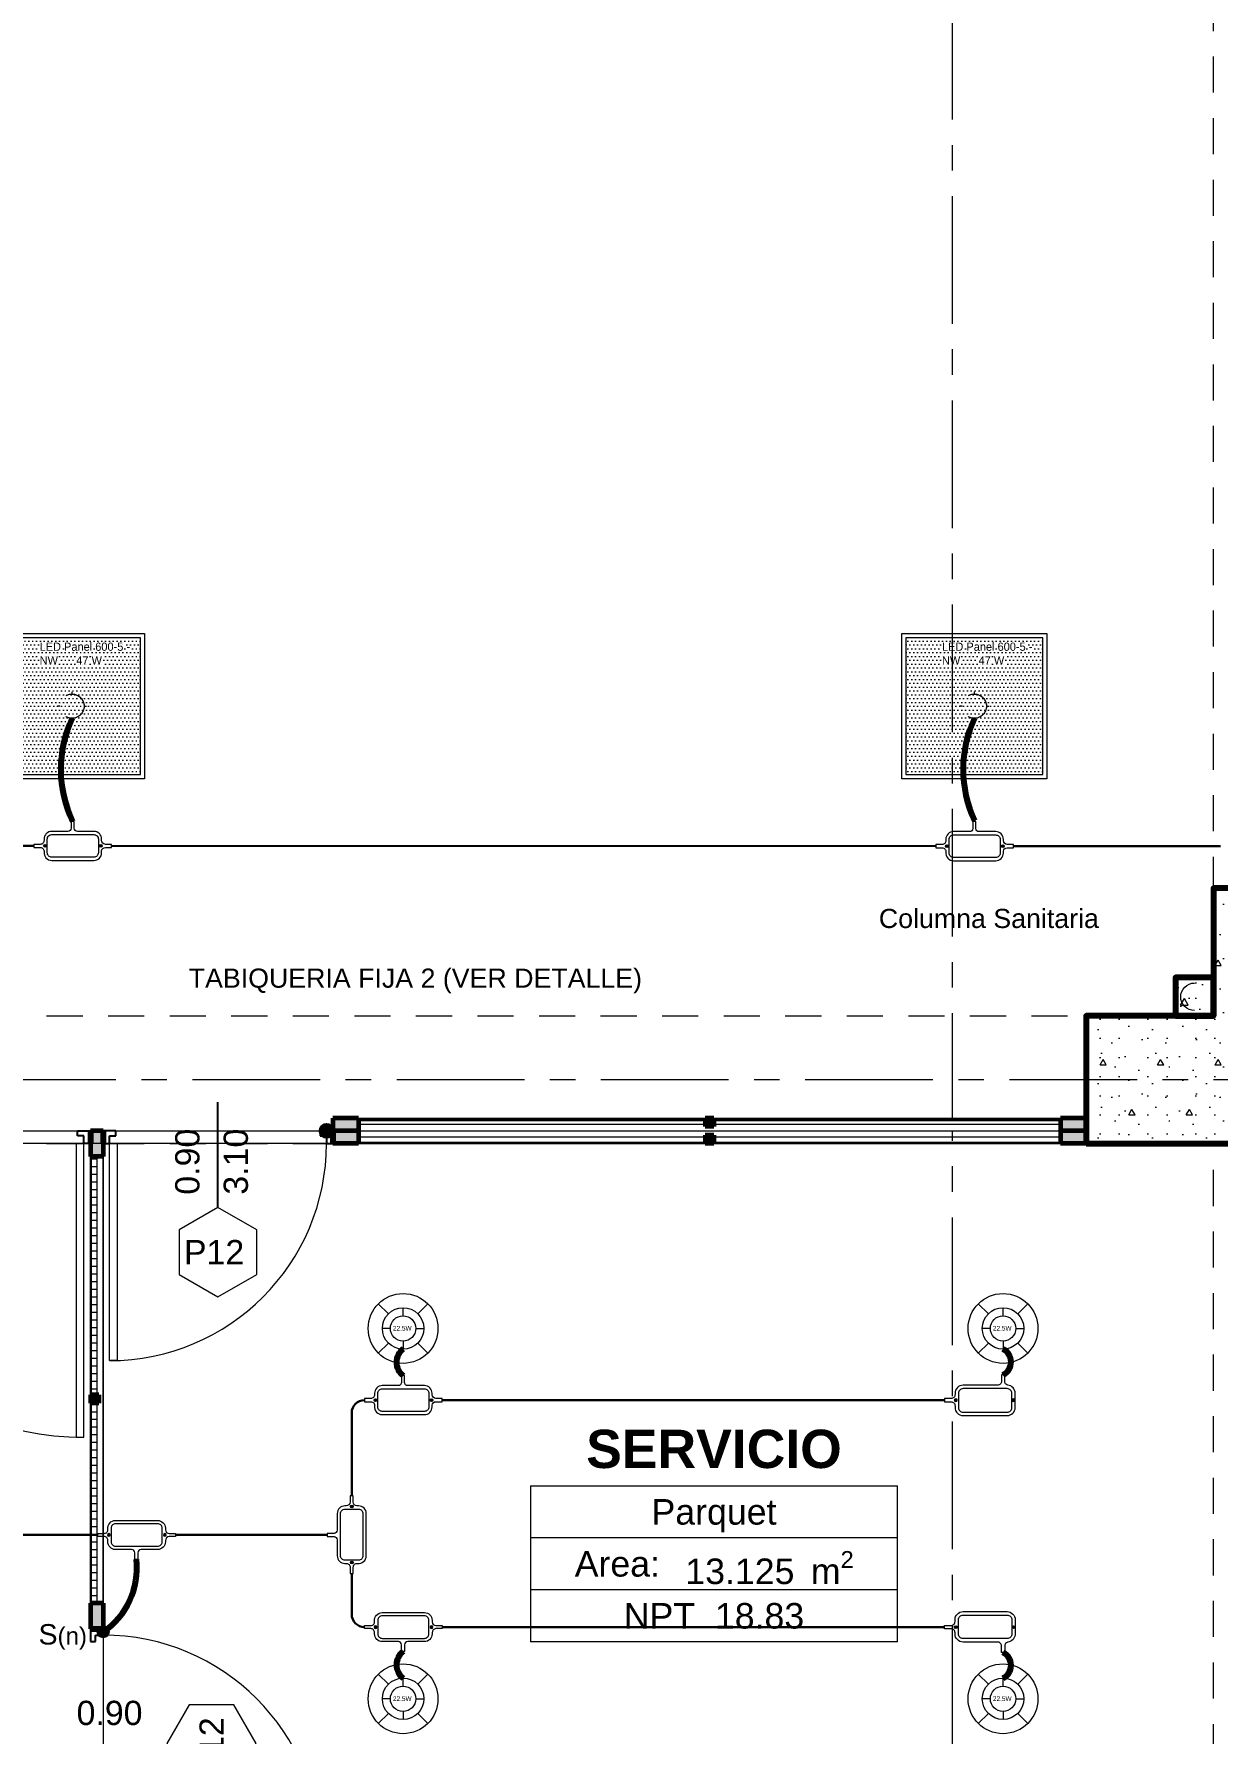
# Model space of a CAD drawing. Header units: inches. Extents: x -38 to 5698, y -33 to 92.
# Drawn here: x 416.45 to 421.08, y 27.39 to 34.05 of the extents above; entities that cross this region are included whole.
import ezdxf
from ezdxf.lldxf.tags import DXFTag

# ---------------------------------------------------------------- set-up
doc = ezdxf.new("R2010")
doc.units = ezdxf.units.IN
doc.header["$MEASUREMENT"] = 0
doc.set_wipeout_variables(frame=1)
for name, pattern in [('CONTINUA', [0]), ('DASHED', [0.75, 0.5, -0.25]), ('Hidden Line', [0.195611, 0.141111, -0.0545]), ('Punto & Raya', [0.65, 0.5, -0.075, 0, -0.075]), ('Rayas', [0.282222, 0.141111, -0.141111]), ('Wipeout_Contour', [1, 0, -1])]:
    doc.linetypes.add(name, pattern=pattern)
for name, color, linetype, lineweight in [('00 IE CKTO TOMAS', 111, 'Rayas', 18), ('01 IE LUM LED EMP DN570B', 3, 'Continuous', 13), ('ALUMBRADO_CONDUIT', 30, 'CONDUIT1', 30), ('Bancas', 1, 'Continuous', 13), ('Cable Alumbrado', 150, 'Continuous', 30), ('CABLEADO EXT.', 3, 'PVCSUBT', 30), ('Luminarias', 5, 'Continuous', 20), ('pulsador', 4, 'Continuous', 40), ('Simb_Alumbrado', 140, 'CONTINUA', 30)]:
    doc.layers.add(name, color=color, linetype=linetype, lineweight=lineweight)
for name, color, linetype in [('02 _ ARQ _ ALB _ Ejes Generales', 7, 'Continuous'), ('02 _ ARQ _ ALB _ Muros Interiores', 7, 'Continuous'), ('02 _ ARQ _ ZON _ Espacio.3D', 7, 'Continuous'), ('08 _ STR _ EXT _ 06 Columnas', 7, 'Continuous'), ('08 _ STR _ EXT _ 09 Vigas', 7, 'Continuous'), ('Acabado - Muros', 7, 'Continuous'), ('Estructura - Carga', 7, 'Continuous'), ('Marcador - Secciones', 251, 'Continuous'), ('MEP - HVAC', 7, 'Continuous'), ('Notas - Etiquetas', 251, 'Continuous')]:
    doc.layers.add(name, color=color, linetype=linetype)
doc.styles.add('Annotative', font='arial.ttf')
doc.styles.add('Estilo_Generado_1', font='swisseb.ttf')
doc.styles.add('Estilo_Generado_4', font='swisse.ttf')
doc.styles.add('Estilo_Generado_7', font='swisse.ttf')
doc.styles.add('{18b73a54-fa43-428c-adcb-c1c7bbdf2c84}', font='Simplex.shx')
tags = doc.linetypes.add('CONDUIT', pattern='A,1.5,-0.210535,["con",{18b73a54-fa43-428c-adcb-c1c7bbdf2c84},S=0.2,R=0,X=0,Y=-0.065594],-0.702384', length=2.412919).pattern_tags.tags
tags[6] = DXFTag(74, 10)
tags = doc.linetypes.add('CONDUIT1', pattern='A,1,-0.19772,["con",{18b73a54-fa43-428c-adcb-c1c7bbdf2c84},S=0.2,R=0,X=0,Y=-0.065594],-0.593642', length=1.791362).pattern_tags.tags
tags[6] = DXFTag(74, 10)
tags = doc.linetypes.add('PVCSUBT', pattern='A,0.6,-0.3,0.6,-0.075691,["PVC",Standard,S=0.2,R=0,X=0,Y=-0.093724],-0.621005', length=2.196696).pattern_tags.tags
tags[10] = DXFTag(74, 10)
pattern_1 = [(0, (370.000046, 6e-09), (0, 0.030000001), [])]

# ---------------------------------------------------------------- blocks, each defined once
blk = doc.blocks.new('LUMINARIA 2')
at = {"layer": '01 IE LUM LED EMP DN570B'}
for p, q in [((-0.094, 0.094), (-0.159, 0.158)), ((0.094, 0.094), (0.159, 0.158)), ((-0.094, -0.094), (-0.159, -0.158)), ((0.094, -0.094), (0.159, -0.158))]:
    blk.add_line(p, q, dxfattribs=at)
at = {"layer": '01 IE LUM LED EMP DN570B', "ltscale": 0.4}
for p, q in [((0, 0.081), (0, 0.133)), ((-0.081, 0), (-0.133, 0)), ((0.081, 0), (0.133, 0)), ((0, -0.081), (0, -0.133))]:
    blk.add_line(p, q, dxfattribs=at)
at = {"layer": '01 IE LUM LED EMP DN570B'}
for radius in [0.224, 0.133]:
    blk.add_circle((0, 0), radius, dxfattribs=at)
at = {"layer": '01 IE LUM LED EMP DN570B', "ltscale": 0.4}
blk.add_circle((0, 0), 0.0813, dxfattribs=at)
at = {"layer": '01 IE LUM LED EMP DN570B', "color": 8, "linetype": 'ByBlock', "lineweight": 80, "insert": (-0.065, 0.016), "char_height": 0.03, "width": 0.17858, "attachment_point": 1}
blk.add_mtext('{\\C3;22.5W}', dxfattribs=at)
blk = doc.blocks.new('*U270')
at = {"layer": 'Luminarias', "linetype": 'DASHED', "lineweight": 0, "ltscale": 0.05}
blk.add_lwpolyline([(0, -0.0045), (0, 0.0045)], dxfattribs=at)
blk = doc.blocks.new('*U271')
at = {"color": 0, "linetype": 'ByBlock', "lineweight": -2, "transparency": 16777216}
for p, rotation in [((-0.05, 0), 90), ((0, -0.05), 180), ((0.05, 0), 269.9999999999999)]:
    blk.add_blockref('*U270', p, dxfattribs=dict(at, rotation=rotation))
blk.add_blockref('*U270', (0, 0.05), dxfattribs=at)
blk = doc.blocks.new('PANEL LED 50W')
at = {"layer": 'Luminarias'}
h = blk.add_hatch(dxfattribs=at)
h.set_pattern_fill('DOTS', color=4, scale=0.009097)
h.set_pattern_definition([(0, (0, -2e-14), (0.0072206, 0.01444116), [0, -0.01444116])])
h.paths.add_polyline_path([(-0.2574, -0.2574), (0.2574, -0.2574), (0.2574, 0.2574), (-0.2574, 0.2574)])
h.paths.add_polyline_path([(-0.1296, 0.0974), (0.1849, 0.0974), (0.1849, 0.2469), (-0.1296, 0.2469)], flags=24)
at = {"layer": 'Luminarias', "color": 4, "lineweight": 0}
for points in [[(-0.2729, 0.2729), (0.2729, 0.2729), (0.2729, -0.2729), (-0.2729, -0.2729)], [(-0.2574, -0.2574), (0.2574, -0.2574), (0.2574, 0.2574), (-0.2574, 0.2574)]]:
    blk.add_lwpolyline(points, close=True, dxfattribs=at)
at = {"layer": 'Luminarias', "color": 4, "linetype": 'DASHED', "lineweight": 0, "ltscale": 0.01}
blk.add_circle((0, 0), 0.0455, dxfattribs=at)
at = {"color": 4}
blk.add_blockref('*U271', (0, 0), dxfattribs=at)
at = {"layer": 'Luminarias', "color": 4, "insert": (-0.1218, 0.2392), "char_height": 0.030929, "width": 0.382855, "attachment_point": 1}
blk.add_mtext('{\\Ftxt|c0;LED Panel 600-5 - NW      47 W}', dxfattribs=at)
blk = doc.blocks.new('lumin 47')
at = {"layer": 'ALUMBRADO_CONDUIT', "xscale": 1.041283452965173, "yscale": 1.041283452965173, "zscale": 1.041283452965173}
blk.add_blockref('PANEL LED 50W', (-76.251, 24.2433), dxfattribs=at)
blk = doc.blocks.new('oval t')
at = {"layer": 'Simb_Alumbrado', "lineweight": 13}
blk.add_lwpolyline([(0.0141, 0.0102, -0.414214), (0.0041, 0.0202), (0.0041, 0.0416), (-0.0056, 0.0416), (-0.0056, 0.0202, -0.414214), (-0.0156, 0.0102), (-0.0659, 0.0102, 0.414214), (-0.0899, -0.0138), (-0.0899, -0.0183, -0.414214), (-0.1019, -0.0303), (-0.1213, -0.0303), (-0.1213, -0.04), (-0.1016, -0.04, -0.451917), (-0.0897, -0.0535, 0.451917), (-0.0659, -0.0805), (0.0659, -0.0805, 0.414214), (0.0899, -0.0566), (0.0899, -0.0512, -0.398753), (0.1019, -0.0401), (0.1213, -0.0401), (0.1213, -0.0304), (0.1019, -0.0304, -0.368669), (0.0899, -0.0176), (0.0899, -0.0138, 0.414214), (0.0659, 0.0102), (0.0141, 0.0102)], format="xyb", dxfattribs=at)
blk.add_lwpolyline([(-0.0659, 0), (0.0659, 0, -0.414214), (0.0797, -0.0138), (0.0797, -0.0566, -0.414214), (0.0659, -0.0703), (-0.0659, -0.0703, -0.414214), (-0.0797, -0.0566), (-0.0797, -0.0138, -0.414214)], format="xyb", close=True, dxfattribs=at)
for points in [[(-0.0911, -0.0352), (-0.0828, -0.0352)], [(-0.0869, -0.031), (-0.0869, -0.0394)], [(0.0837, -0.0352), (0.0921, -0.0352)], [(0.0879, -0.031), (0.0879, -0.0394)]]:
    blk.add_lwpolyline(points, dxfattribs=at)
for centre in [(-0.0869, -0.0352), (0.0879, -0.0352)]:
    blk.add_circle(centre, 0.00419, dxfattribs=at)
blk = doc.blocks.new('CAJA OVAL TIPO L')
at = {"layer": 'Simb_Alumbrado', "lineweight": 13}
blk.add_lwpolyline([(-0.0491, -0.079), (-0.0491, -0.0343, -0.380413), (-0.0258, -0.0088), (-0.0258, -0.0088, 0.341426), (-0.0164, 0.0033), (-0.0164, 0.0236), (-0.0063, 0.0236), (-0.0063, 0.0033, 0.414214), (0.0063, -0.0092), (0.1138, -0.0092, -0.414214), (0.1388, -0.0343), (0.1388, -0.0382, 0.414214), (0.1513, -0.0508), (0.1716, -0.0508), (0.1716, -0.0609), (0.1513, -0.0609, 0.414214), (0.1388, -0.0734), (0.1388, -0.079, -0.414214), (0.1138, -0.104), (-0.0241, -0.104, -0.414214), (-0.0491, -0.079, 0.414214)], format="xyb", dxfattribs=at)
for points in [[(-0.0439, -0.0514), (-0.0439, -0.0602)], [(0.1367, -0.0514), (0.1367, -0.0602)], [(-0.0483, -0.0558), (-0.0395, -0.0558)], [(0.1323, -0.0558), (0.1411, -0.0558)]]:
    blk.add_lwpolyline(points, dxfattribs=at)
blk.add_lwpolyline([(-0.0241, -0.0199), (0.1138, -0.0199, -0.414214), (0.1282, -0.0343), (0.1282, -0.079, -0.414214), (0.1138, -0.0934), (-0.0241, -0.0934, -0.414214), (-0.0384, -0.079), (-0.0384, -0.0343, -0.414214)], format="xyb", close=True, dxfattribs=at)
for centre in [(-0.0439, -0.0558), (0.1367, -0.0558)]:
    blk.add_circle(centre, 0.00438, dxfattribs=at)
blk = doc.blocks.new('ii3t')
at = {"layer": 'Simb_Alumbrado', "lineweight": 5}
h = blk.add_hatch(color=3, dxfattribs=at)
edge = h.paths.add_edge_path()
edge.add_arc((0, 0), 0.0164, 0, 360)
blk.add_circle((0, 0), 0.0164, dxfattribs=at)
blk = doc.blocks.new('pulsador')
at = {"layer": 'pulsador', "lineweight": 40}
h = blk.add_hatch(color=4, dxfattribs=at)
h.dxf.hatch_style = 1
h.paths.add_polyline_path([(246.2314, 46.0882, 1), (246.279, 46.0882, 1)])
h.paths.add_polyline_path([(246.2786, 46.0882, -1), (246.2317, 46.0882, -1)], flags=16)
h.paths.add_polyline_path([(246.271, 46.0882, -1), (246.2393, 46.0882, -1)], flags=0)
at = {"layer": 'pulsador'}
h = blk.add_hatch(color=4, dxfattribs=at)
h.dxf.hatch_style = 1
h.paths.add_polyline_path([(246.2393, 46.0882, 1), (246.271, 46.0882, 1)])
at = {"layer": 'pulsador', "color": 4, "lineweight": 50}
blk.add_circle((246.2552, 46.0882), 0.0238, dxfattribs=at)
at = {"layer": 'pulsador', "color": 4, "lineweight": 40}
blk.add_circle((246.2552, 46.0882), 0.0235, dxfattribs=at)
at = {"layer": 'pulsador', "color": 4}
blk.add_circle((246.2552, 46.0882), 0.0159, dxfattribs=at)

msp = doc.modelspace()

# ---------------------------------------------------------------- hatches: boundary and pattern name
at = {"layer": '08 _ STR _ EXT _ 06 Columnas', "linetype": 'Continuous', "lineweight": 9}
h = msp.add_hatch(dxfattribs=at)
h.set_pattern_fill('HORMIGÓN_EN_MASA_0002', style=0, pattern_type=2)
h.set_pattern_definition([(0, (370.00005, 6e-09), (0, 0.3897114), [0.024375, -0.200625]), (0, (370.11255, 0.19486), (0, 0.3897114), [0.024375, -0.200625]), (60, (370.00005, 6e-09), (-0.3375, 0.1948557), [0.024375, -0.200625]), (60, (370.22505, 6e-09), (-0.3375, 0.1948557), [0.024375, -0.200625]), (120, (370.02442, 6e-09), (0.3375, 0.1948557), [0.024375, -0.200625]), (120, (370.24942, 6e-09), (0.3375, 0.1948557), [0.024375, -0.200625]), (0, (370.00005, 0.0375), (0, 0.075), [0, -0.075, 0, -0.1125]), (45, (370.03755, 0.0375), (-0.05303301, 0.05303301), [0, -0.05625, 0, -0.09375])])
h.paths.add_polyline_path([(420.57, 29.7), (421.57, 29.7), (421.57, 30.7), (421.07, 30.7), (421.07, 30.2), (420.57, 30.2)])
at = {"layer": 'Estructura - Carga', "linetype": 'Continuous', "lineweight": 13}
h = msp.add_hatch(dxfattribs=at)
h.set_pattern_fill('HORMIGÓN_ARMADO_0002', color=251, style=0, pattern_type=2)
h.set_pattern_definition([(0, (370.00005, 6e-09), (0, 0.3117692), [0.03, -0.15]), (0, (370.09005, 0.1559), (0, 0.3117692), [0.03, -0.15]), (60, (370.00005, 6e-09), (-0.27, 0.1558846), [0.03, -0.15]), (60, (370.18005, 6e-09), (-0.27, 0.1558846), [0.03, -0.15]), (120, (370.03005, 6e-09), (0.27, 0.1558846), [0.03, -0.15]), (120, (370.21005, 6e-09), (0.27, 0.1558846), [0.03, -0.15]), (0, (370.000046, 0.03), (0, 0.06), [0, -0.06, 0, -0.09]), (45, (370.030046, 0.03), (-0.04242641, 0.04242641), [0, -0.045, 0, -0.075])])
h.paths.add_polyline_path([(420.92, 30.2), (421.07, 30.2), (421.07, 30.35), (420.92, 30.35)])

# ---------------------------------------------------------------- linework, layer by layer
at = {"layer": '02 _ ARQ _ ALB _ Ejes Generales', "color": 251, "linetype": 'Punto & Raya', "lineweight": 13}
msp.add_line((425.57, 29.95), (374.8454, 29.95), dxfattribs=at)
at = {"layer": '02 _ ARQ _ ALB _ Muros Interiores', "color": 152, "linetype": 'Continuous', "lineweight": 25}
msp.add_line((417.17, 29.45), (417.17, 29.8625), dxfattribs=at)
at = {"layer": '02 _ ARQ _ ALB _ Muros Interiores', "color": 165, "linetype": 'Continuous', "lineweight": 15}
for p, q in [((416.645, 29.7), (416.615, 29.7)), ((416.615, 29.7), (416.615, 28.55)), ((416.645, 28.55), (416.645, 29.7)), ((416.745, 28.85), (416.745, 29.7)), ((416.745, 29.7), (416.775, 29.7)), ((416.775, 29.7), (416.775, 28.85)), ((416.775, 28.85), (416.745, 28.85)), ((416.615, 28.55), (416.645, 28.55))]:
    msp.add_line(p, q, dxfattribs=at)
at = {"layer": '02 _ ARQ _ ALB _ Muros Interiores', "color": 165, "linetype": 'Continuous', "lineweight": 25}
for p, q in [((416.62, 29.73), (416.62, 29.75)), ((416.62, 29.75), (416.67, 29.75)), ((416.645, 29.73), (416.62, 29.73)), ((416.645, 29.7), (416.645, 29.73)), ((416.67, 29.7), (416.645, 29.7)), ((416.67, 29.75), (416.67, 29.7)), ((416.72, 29.75), (416.72, 29.7)), ((416.77, 29.75), (416.72, 29.75)), ((416.72, 29.7), (416.745, 29.7)), ((416.745, 29.7), (416.745, 29.73)), ((416.745, 29.73), (416.77, 29.73)), ((416.77, 29.73), (416.77, 29.75)), ((417.57, 29.75), (417.57, 29.73)), ((417.62, 29.75), (417.57, 29.75)), ((417.57, 29.73), (417.595, 29.73)), ((417.595, 29.73), (417.595, 29.7)), ((417.595, 29.7), (417.62, 29.7)), ((417.62, 29.7), (417.62, 29.75)), ((416.7201, 27.8), (416.6701, 27.8)), ((416.6701, 27.8), (416.6701, 27.75)), ((416.6901, 27.75), (416.6901, 27.775)), ((416.6901, 27.775), (416.7201, 27.775)), ((416.7201, 27.775), (416.7201, 27.8)), ((416.6701, 27.75), (416.6901, 27.75))]:
    msp.add_line(p, q, dxfattribs=at)
at = {"layer": '02 _ ARQ _ ALB _ Muros Interiores', "color": 7, "linetype": 'Continuous', "lineweight": 80}
for p, q in [((416.67, 29.75), (416.67, 29.7)), ((416.72, 29.75), (416.72, 29.7)), ((417.62, 29.75), (417.62, 29.7)), ((416.6701, 27.8), (416.7201, 27.8))]:
    msp.add_line(p, q, dxfattribs=at)
at = {"layer": '02 _ ARQ _ ALB _ Muros Interiores', "color": 251, "linetype": 'Continuous', "lineweight": 13, "flags": 128}
for points in [[(417.17, 29.1), (417.3216, 29.1875), (417.3216, 29.3625), (417.17, 29.45), (417.0185, 29.3625), (417.0185, 29.1875)], [(417.3201, 27.35), (417.2326, 27.5016), (417.0576, 27.5016), (416.9701, 27.35), (417.0576, 27.1984), (417.2326, 27.1984)]]:
    msp.add_lwpolyline(points, close=True, dxfattribs=at)
at = {"layer": '02 _ ARQ _ ALB _ Muros Interiores', "color": 175, "linetype": 'Continuous', "lineweight": 15}
for centre, radius, start, end in [((416.645, 29.7), 1.15, 180, 270), ((416.745, 29.7), 0.85, 270, 0), ((416.7201, 26.925), 0.85, 0, 90)]:
    msp.add_arc(centre, radius, start, end, dxfattribs=at)
at = {"layer": '02 _ ARQ _ ZON _ Espacio.3D', "color": 252, "linetype": 'Continuous', "lineweight": 13}
for p, q in [((418.3945, 28.3594), (418.3945, 27.7487)), ((418.3945, 28.3594), (419.831, 28.3594)), ((419.831, 27.7487), (419.831, 28.3594)), ((419.831, 28.1558), (418.3945, 28.1558)), ((419.831, 27.9522), (418.3945, 27.9522)), ((419.831, 27.7487), (418.3945, 27.7487))]:
    msp.add_line(p, q, dxfattribs=at)
at = {"layer": '02 _ ARQ _ ZON _ Espacio.3D', "color": 254, "linetype": 'Continuous', "lineweight": 0, "flags": 128}
for points in [[(413.47, 30.2), (414.07, 30.2), (414.07, 31), (414.57, 31), (414.57, 29.75), (420.57, 29.75), (420.57, 30.2), (421.07, 30.2), (421.07, 30.7), (421.42, 30.7)], [(421.42, 27), (421.42, 29.7), (393.07, 29.7)]]:
    msp.add_lwpolyline(points, dxfattribs=at)
msp.add_lwpolyline([(421.42, 29.7), (416.72, 29.7), (416.72, 26.9), (421.07, 26.9), (421.07, 27), (421.42, 27)], close=True, dxfattribs=at)
at = {"layer": '08 _ STR _ EXT _ 06 Columnas', "color": 7, "linetype": 'Continuous', "lineweight": 80, "flags": 128}
msp.add_lwpolyline([(420.57, 29.7), (421.57, 29.7), (421.57, 30.7), (421.07, 30.7), (421.07, 30.2), (420.57, 30.2)], close=True, dxfattribs=at)
at = {"layer": '08 _ STR _ EXT _ 09 Vigas', "color": 251, "linetype": 'Hidden Line', "lineweight": 13}
for p, q in [((421.07, 30.2), (421.07, 39.4)), ((414.57, 30.2), (421.07, 30.2)), ((421.07, 17.4), (421.07, 29.7))]:
    msp.add_line(p, q, dxfattribs=at)
at = {"layer": 'Acabado - Muros', "color": 7, "linetype": 'Continuous', "lineweight": 60}
for p, q in [((417.62, 29.8), (417.62, 29.75)), ((420.57, 29.8), (420.57, 29.75)), ((416.72, 29.75), (416.67, 29.75)), ((417.62, 29.75), (417.62, 29.7)), ((420.57, 29.75), (420.57, 29.7)), ((416.7201, 27.8), (416.6701, 27.8))]:
    msp.add_line(p, q, dxfattribs=at)
at = {"layer": 'ALUMBRADO_CONDUIT', "color": 30, "lineweight": 30, "ltscale": 0.4, "true_color": 0xf26722}
for p, q in [((416.2405, 30.866, -0.0001), (416.4493, 30.866)), ((416.7535, 30.866), (419.9816, 30.865)), ((420.2858, 30.865), (421.0968, 30.865)), ((417.6939, 28.6452), (417.6939, 28.3203)), ((417.6939, 28.016), (417.6939, 27.8562))]:
    msp.add_line(p, q, dxfattribs=at)
for points in [[(418.0481, 28.6951), (420.0159, 28.6951)], [(417.0033, 28.1672), (417.5976, 28.1672)], [(418.0481, 27.8063), (420.0159, 27.8063)]]:
    msp.add_lwpolyline(points, dxfattribs=at)
for centre, start, end in [((417.7439, 28.6452), 90, 180), ((417.7439, 27.8562), 180, 270)]:
    msp.add_arc(centre, 0.05, start, end, dxfattribs=at)
at = {"layer": 'CABLEADO EXT.', "color": 3, "lineweight": 80}
for centre, radius, start, end in [((417.0276, 31.1664), 0.4735, 155.07329, 205.54456), ((420.565, 31.1658), 0.4764, 155.15063, 204.84937), ((417.9327, 28.8433), 0.0641, 126.0183, 233.9817), ((420.2211, 28.8449), 0.0556, 295.45713, 64.54287), ((417.9327, 27.6582), 0.0641, 126.0183, 233.9817), ((420.2211, 27.6565), 0.0556, 295.45713, 64.54287)]:
    msp.add_arc(centre, radius, start, end, dxfattribs=at)
at = {"layer": 'Estructura - Carga', "color": 7, "linetype": 'Continuous', "lineweight": 80, "flags": 128}
msp.add_lwpolyline([(420.92, 30.2), (421.07, 30.2), (421.07, 30.35), (420.92, 30.35)], close=True, dxfattribs=at)
at = {"layer": 'MEP - HVAC', "color": 7, "linetype": 'Continuous', "lineweight": 13, "flags": 128}
msp.add_lwpolyline([(420.995, 30.221, -1), (420.995, 30.329, -1)], format="xyb", dxfattribs=at)

# ---------------------------------------------------------------- block references
for p in [(492.8492, 7.1701), (496.3836, 7.1701)]:
    msp.add_blockref('lumin 47', p)
at = {"color": 4, "lineweight": 40}
msp.add_blockref('pulsador', (171.3399, -16.3382), dxfattribs=at)
at = {"layer": '01 IE LUM LED EMP DN570B', "xscale": 0.6105334384153049, "yscale": 0.6105334384153049, "zscale": 0.6105334384153049}
for p in [(417.895, 28.9761), (420.245, 28.9761), (417.895, 27.5254), (420.245, 27.5254)]:
    msp.add_blockref('LUMINARIA 2', p, dxfattribs=at)
at = {"layer": 'ALUMBRADO_CONDUIT', "linetype": 'CONDUIT', "lineweight": 30, "xscale": -1.253906979044094, "yscale": 1.253906979044094, "zscale": 1.253906979044094}
msp.add_blockref('CAJA OVAL TIPO L', (420.2311, 28.7651), dxfattribs=at)
at = {"layer": 'ALUMBRADO_CONDUIT', "linetype": 'CONDUIT', "lineweight": 30, "xscale": 1.253906979044094, "yscale": 1.253906979044094, "zscale": 1.253906979044094, "rotation": 180}
msp.add_blockref('CAJA OVAL TIPO L', (420.2311, 27.7363), dxfattribs=at)
at = {"layer": 'Bancas', "color": 252, "true_color": 0x939598, "xscale": 1.253906979044094, "yscale": 1.253906979044094, "zscale": 1.253906979044094}
for p in [(416.6014, 30.9101), (420.1337, 30.9091), (417.896, 28.7393)]:
    msp.add_blockref('oval t', p, dxfattribs=at)
at = {"layer": 'Bancas', "color": 252, "true_color": 0x939598, "yscale": 1.253906979044094, "zscale": 1.253906979044094}
for p, xscale, rotation in [((417.6498, 28.1682), 1.253906979044094, 90), ((417.896, 27.7622), -1.253906979044094, 180)]:
    msp.add_blockref('oval t', p, dxfattribs=dict(at, xscale=xscale, rotation=rotation))
at = {"layer": 'Cable Alumbrado', "lineweight": 0, "xscale": 1.404578189384958, "yscale": 1.404578189384958, "zscale": 1.404578189384958}
msp.add_blockref('ii3t', (416.7201, 27.7875), dxfattribs=at)

# ---------------------------------------------------------------- texts
at = {"layer": '00 IE CKTO TOMAS', "insert": (416.467, 27.7176), "char_height": 0.08, "width": 0.768045, "attachment_point": 7, "style": 'Annotative'}
msp.add_mtext('S{\\H0.84375x;(n)}', dxfattribs=at)
at = {"layer": '02 _ ARQ _ ALB _ Muros Interiores', "color": 251, "lineweight": 25, "char_height": 0.095, "attachment_point": 7, "rotation": 90, "style": 'Estilo_Generado_4'}
for s, insert in [('\\A1;{\\pql;\\pt0;\\fSwis721 Ex BT|b0|i0|c0|p34;0.90\\fSwis721 Ex BT|b0|i0|c0|p34;\\A1{\\H.66x;\\S^  ;}\\fSwis721 Ex BT|b0|i0|c0|p34;\\fSwis721 Ex BT|b0|i0|c0|p34;}', (417.1251, 29.5)), ('\\A1;{\\pql;\\pt0;\\fSwis721 Ex BT|b0|i0|c0|p34;3.10\\fSwis721 Ex BT|b0|i0|c0|p34;\\A1{\\H.66x;\\S^  ;}\\fSwis721 Ex BT|b0|i0|c0|p34;\\fSwis721 Ex BT|b0|i0|c0|p34;}', (417.315, 29.5)), ('\\A1;{\\pql;\\pt0;\\fSwis721 Ex BT|b0|i0|c0|p34;P12\\fSwis721 Ex BT|b0|i0|c0|p34;\\fSwis721 Ex BT|b0|i0|c0|p34;\\fSwis721 Ex BT|b0|i0|c0|p34;}', (417.1926, 27.2167))]:
    msp.add_mtext(s, dxfattribs=dict(at, insert=insert))
at = {"layer": '02 _ ARQ _ ALB _ Muros Interiores', "color": 251, "lineweight": 25, "char_height": 0.095, "attachment_point": 7, "style": 'Estilo_Generado_4'}
for s, insert in [('\\A1;{\\pql;\\pt0;\\fSwis721 Ex BT|b0|i0|c0|p34;P12\\fSwis721 Ex BT|b0|i0|c0|p34;\\fSwis721 Ex BT|b0|i0|c0|p34;\\fSwis721 Ex BT|b0|i0|c0|p34;}', (417.0367, 29.2275)), ('\\A1;{\\pql;\\pt0;\\fSwis721 Ex BT|b0|i0|c0|p34;0.90\\fSwis721 Ex BT|b0|i0|c0|p34;\\A1{\\H.66x;\\S^  ;}\\fSwis721 Ex BT|b0|i0|c0|p34;\\fSwis721 Ex BT|b0|i0|c0|p34;}', (416.6161, 27.3949))]:
    msp.add_mtext(s, dxfattribs=dict(at, insert=insert))
at = {"layer": '02 _ ARQ _ ZON _ Espacio.3D', "color": 252, "lineweight": 25, "attachment_point": 2}
for s, insert, char_height, style in [('\\A1;{\\pqc;\\pt0;\\fSwis721 Ex BT|b1|i0|c0|p34;SERVICIO}', (419.1128, 28.5793), 0.15, 'Estilo_Generado_1'), ('\\A1;{\\pqc;\\pt0;\\fSwis721 Ex BT|b0|i0|c238|p34;Parquet}', (419.1128, 28.3076), 0.1, 'Estilo_Generado_7'), ('\\A1;{\\pqc;\\pt0;\\fSwis721 Ex BT|b0|i0|c238|p34;Area: }', (418.7343, 28.104), 0.1, 'Estilo_Generado_7'), ('\\A1;{\\pqc;\\pt0,0.3;\\fSwis721 Ex BT|b0|i0|c238|p34;13.125\\fSwis721 Ex BT|b0|i0|c238|p34;\\A1{\\H.66x;\\S^  ;}\\fSwis721 Ex BT|b0|i0|c238|p34; m\\fSwis721 Ex BT|b0|i0|c238|p34;\\A1{\\H.66x;\\S2^  ;}}', (419.3304, 28.104), 0.1, 'Estilo_Generado_7'), ('\\A1;{\\pqc;\\pt0;\\fSwis721 Ex BT|b0|i0|c238|p34;NPT  18.83}', (419.1128, 27.9005), 0.1, 'Estilo_Generado_7')]:
    msp.add_mtext(s, dxfattribs=dict(at, insert=insert, char_height=char_height, style=style))
at = {"layer": 'Notas - Etiquetas', "color": 8, "linetype": 'Continuous', "lineweight": 35, "insert": (419.7586, 30.5814), "char_height": 0.075, "attachment_point": 4, "style": 'Estilo_Generado_4'}
msp.add_mtext('\\A1;{\\pql;\\fSwis721 Ex BT|b0|i0|c0|p34;Columna Sanitaria}', dxfattribs=at)
at = {"layer": 'Notas - Etiquetas', "color": 8, "linetype": 'Continuous', "lineweight": 13, "insert": (417.0554, 30.3368), "char_height": 0.075, "attachment_point": 4, "rotation": 0.00002, "style": 'Estilo_Generado_4'}
msp.add_mtext('\\A1;{\\pql;\\fSwis721 Ex BT|b0|i0|c0|p34;TABIQUERIA FIJA 2 (VER DETALLE)\\fSwis721 Ex BT|b0|i0|c0|p34; }', dxfattribs=at)

# ---------------------------------------------------------------- next in the draw order: wipeouts: each hides what was drawn before it
at = {"color": 254, "linetype": 'Wipeout_Contour', "lineweight": 0, "ltscale": 19596.56107}
msp.add_wipeout([(419.0952, 29.733), (419.1117, 29.733), (419.1117, 29.7), (420.47, 29.7), (420.47, 29.75), (419.0952, 29.75)], dxfattribs=at).dxf.layer = 'Acabado - Muros'
at = {"color": 254, "linetype": 'Wipeout_Contour', "lineweight": 0, "ltscale": 19578.048702}
msp.add_wipeout([(416.72, 29.65), (416.67, 29.65), (416.67, 28.7165), (416.703, 28.7165), (416.703, 28.7), (416.72, 28.7)], dxfattribs=at).dxf.layer = 'Acabado - Muros'

# ---------------------------------------------------------------- next in the draw order: wipeouts: each hides what was drawn before it
at = {"color": 254, "linetype": 'Wipeout_Contour', "lineweight": 0, "ltscale": 19589.04336}
msp.add_wipeout([(417.72, 29.75), (417.72, 29.7), (419.0787, 29.7), (419.0787, 29.733), (419.0952, 29.733), (419.0952, 29.75)], dxfattribs=at).dxf.layer = 'Acabado - Muros'
at = {"color": 254, "linetype": 'Wipeout_Contour', "lineweight": 0, "ltscale": 19578.034653}
msp.add_wipeout([(416.67, 28.6835), (416.6701, 27.9), (416.7201, 27.9), (416.72, 28.7), (416.703, 28.7), (416.703, 28.6835)], dxfattribs=at).dxf.layer = 'Acabado - Muros'

# ---------------------------------------------------------------- next in the draw order: linework, layer by layer
at = {"layer": 'Acabado - Muros', "color": 251, "linetype": 'Continuous', "lineweight": 13, "flags": 128}
for points in [[(417.72, 29.75), (420.47, 29.75)], [(417.72, 29.7), (419.0787, 29.7)], [(419.1117, 29.7), (420.47, 29.7)], [(416.67, 28.7165), (416.67, 29.65)], [(416.7201, 27.9), (416.72, 29.65)], [(416.6701, 27.9), (416.67, 28.6835)]]:
    msp.add_lwpolyline(points, dxfattribs=at)

# ---------------------------------------------------------------- next in the draw order: wipeouts: each hides what was drawn before it
at = {"color": 254, "linetype": 'Wipeout_Contour', "lineweight": 0, "ltscale": 13064.648559}
msp.add_wipeout([(420.47, 29.705), (420.47, 29.725), (419.1117, 29.725), (419.1117, 29.705)], dxfattribs=at).dxf.layer = 'Acabado - Muros'
at = {"color": 254, "linetype": 'Wipeout_Contour', "lineweight": 0, "ltscale": 13052.206646}
msp.add_wipeout([(416.675, 29.65), (416.675, 28.7165), (416.695, 28.7165), (416.695, 29.65)], dxfattribs=at).dxf.layer = 'Acabado - Muros'

# ---------------------------------------------------------------- next in the draw order: hatches: boundary and pattern name
at = {"layer": 'Acabado - Muros', "linetype": 'Continuous', "lineweight": 0}
for points in [[(416.67, 29.65), (416.72, 29.65), (416.72, 29.75), (416.67, 29.75)], [(420.47, 29.7), (420.57, 29.7), (420.57, 29.75), (420.47, 29.75)]]:
    msp.add_hatch(color=254, dxfattribs=at).paths.add_polyline_path(points)
h = msp.add_hatch(dxfattribs=at)
h.set_pattern_fill('CONTRACHAPADO_0002', color=254, style=0, pattern_type=2)
h.set_pattern_definition(pattern_1)
h.paths.add_polyline_path([(416.675, 29.65), (416.675, 28.7165), (416.695, 28.7165), (416.695, 29.65)])

# ---------------------------------------------------------------- next in the draw order: linework, layer by layer
at = {"layer": 'Acabado - Muros', "color": 7, "linetype": 'Continuous', "lineweight": 60}
for p, q in [((416.67, 29.75), (416.67, 29.65)), ((416.72, 29.75), (416.72, 29.65)), ((420.47, 29.75), (420.47, 29.7)), ((420.57, 29.75), (420.47, 29.75)), ((420.57, 29.7), (420.47, 29.7)), ((416.72, 29.65), (416.67, 29.65))]:
    msp.add_line(p, q, dxfattribs=at)
at = {"layer": 'Acabado - Muros', "color": 7, "linetype": 'Continuous', "lineweight": 13, "flags": 128}
for points in [[(420.47, 29.705), (420.47, 29.725), (419.1117, 29.725), (419.1117, 29.705)], [(416.675, 29.65), (416.695, 29.65), (416.695, 28.7165), (416.675, 28.7165)]]:
    msp.add_lwpolyline(points, close=True, dxfattribs=at)
at = {"layer": 'Marcador - Secciones', "color": 251, "linetype": 'Punto & Raya', "lineweight": 13}
msp.add_line((420.0454, 46.2111), (420.0454, 0.9472), dxfattribs=at)

# ---------------------------------------------------------------- next in the draw order: wipeouts: each hides what was drawn before it
at = {"color": 254, "linetype": 'Wipeout_Contour', "lineweight": 0, "ltscale": 13059.082767}
msp.add_wipeout([(419.0787, 29.705), (419.0787, 29.725), (417.72, 29.725), (417.72, 29.705)], dxfattribs=at).dxf.layer = 'Acabado - Muros'
at = {"color": 254, "linetype": 'Wipeout_Contour', "lineweight": 0, "ltscale": 13052.175247}
msp.add_wipeout([(416.675, 28.6835), (416.6751, 27.9), (416.6951, 27.9), (416.695, 28.6835)], dxfattribs=at).dxf.layer = 'Acabado - Muros'

# ---------------------------------------------------------------- next in the draw order: hatches: boundary and pattern name
at = {"layer": 'Acabado - Muros', "linetype": 'Continuous', "lineweight": 0}
for points in [[(417.72, 29.7), (417.72, 29.75), (417.62, 29.75), (417.62, 29.7)], [(419.1117, 29.733), (419.0787, 29.733), (419.0787, 29.7), (419.1117, 29.7)], [(416.703, 28.7165), (416.67, 28.7165), (416.67, 28.6835), (416.703, 28.6835)], [(416.6701, 27.9), (416.6701, 27.8), (416.7201, 27.8), (416.7201, 27.9)]]:
    msp.add_hatch(color=254, dxfattribs=at).paths.add_polyline_path(points)
h = msp.add_hatch(dxfattribs=at)
h.set_pattern_fill('CONTRACHAPADO_0002', color=254, style=0, pattern_type=2)
h.set_pattern_definition(pattern_1)
h.paths.add_polyline_path([(416.675, 28.6835), (416.6751, 27.9), (416.6951, 27.9), (416.695, 28.6835)])

# ---------------------------------------------------------------- next in the draw order: linework, layer by layer
at = {"layer": '08 _ STR _ EXT _ 09 Vigas', "color": 251, "linetype": 'Hidden Line', "lineweight": 13}
msp.add_line((414.57, 29.7), (421.07, 29.7), dxfattribs=at)
at = {"layer": 'Acabado - Muros', "color": 7, "linetype": 'Continuous', "lineweight": 60}
for p, q in [((417.72, 29.75), (417.62, 29.75)), ((417.72, 29.7), (417.62, 29.7)), ((417.72, 29.75), (417.72, 29.7)), ((419.1117, 29.733), (419.0787, 29.733)), ((419.0787, 29.733), (419.0787, 29.7)), ((419.1117, 29.7), (419.0787, 29.7)), ((419.1117, 29.733), (419.1117, 29.7)), ((416.67, 28.7165), (416.67, 28.6835)), ((416.703, 28.7165), (416.67, 28.7165)), ((416.703, 28.7165), (416.703, 28.6835)), ((416.703, 28.6835), (416.67, 28.6835)), ((416.6701, 27.9), (416.6701, 27.8)), ((416.7201, 27.9), (416.6701, 27.9)), ((416.7201, 27.9), (416.7201, 27.8))]:
    msp.add_line(p, q, dxfattribs=at)
at = {"layer": 'Acabado - Muros', "color": 7, "linetype": 'Continuous', "lineweight": 13, "flags": 128}
for points in [[(419.0787, 29.705), (419.0787, 29.725), (417.72, 29.725), (417.72, 29.705)], [(416.675, 28.6835), (416.695, 28.6835), (416.6951, 27.9), (416.6751, 27.9)]]:
    msp.add_lwpolyline(points, close=True, dxfattribs=at)
at = {"layer": 'ALUMBRADO_CONDUIT', "color": 30, "lineweight": 30, "ltscale": 0.4, "true_color": 0xf26722}
msp.add_lwpolyline([(414.5199, 28.1672), (416.6991, 28.1672)], dxfattribs=at)
at = {"layer": 'CABLEADO EXT.', "color": 3, "lineweight": 80}
msp.add_arc((416.5544, 28.0352), 0.2979, 303.77582, 6.88065, dxfattribs=at)

# ---------------------------------------------------------------- next in the draw order: block references
at = {"layer": 'Bancas', "color": 252, "true_color": 0x939598, "xscale": -1.253906979044094, "yscale": 1.253906979044094, "zscale": 1.253906979044094, "rotation": 180}
msp.add_blockref('oval t', (416.8512, 28.123), dxfattribs=at)

# ---------------------------------------------------------------- next in the draw order: wipeouts: each hides what was drawn before it
at = {"color": 254, "linetype": 'Wipeout_Contour', "lineweight": 0, "ltscale": 19596.557681}
msp.add_wipeout([(419.0952, 29.767), (419.0952, 29.75), (420.47, 29.75), (420.47, 29.8), (419.1117, 29.8), (419.1117, 29.767)], dxfattribs=at).dxf.layer = 'Acabado - Muros'

# ---------------------------------------------------------------- next in the draw order: wipeouts: each hides what was drawn before it
at = {"color": 254, "linetype": 'Wipeout_Contour', "lineweight": 0, "ltscale": 19589.039971}
msp.add_wipeout([(417.72, 29.8), (417.72, 29.75), (419.0952, 29.75), (419.0952, 29.767), (419.0787, 29.767), (419.0787, 29.8)], dxfattribs=at).dxf.layer = 'Acabado - Muros'

# ---------------------------------------------------------------- next in the draw order: linework, layer by layer
at = {"layer": 'Acabado - Muros', "color": 251, "linetype": 'Continuous', "lineweight": 13, "flags": 128}
for points in [[(417.72, 29.8), (419.0787, 29.8)], [(419.1117, 29.8), (420.47, 29.8)], [(417.72, 29.75), (420.47, 29.75)]]:
    msp.add_lwpolyline(points, dxfattribs=at)

# ---------------------------------------------------------------- next in the draw order: wipeouts: each hides what was drawn before it
at = {"color": 254, "linetype": 'Wipeout_Contour', "lineweight": 0, "ltscale": 13064.651109}
msp.add_wipeout([(420.47, 29.795), (419.1117, 29.795), (419.1117, 29.775), (420.47, 29.775)], dxfattribs=at).dxf.layer = 'Acabado - Muros'

# ---------------------------------------------------------------- next in the draw order: hatches: boundary and pattern name
at = {"layer": 'Acabado - Muros', "linetype": 'Continuous', "lineweight": 0}
h = msp.add_hatch(dxfattribs=at)
h.set_pattern_fill('CONTRACHAPADO_0002', color=254, style=0, pattern_type=2)
h.set_pattern_definition(pattern_1)
h.paths.add_polyline_path([(420.47, 29.795), (419.1117, 29.795), (419.1117, 29.775), (420.47, 29.775)])
msp.add_hatch(color=254, dxfattribs=at).paths.add_polyline_path([(420.47, 29.8), (420.47, 29.75), (420.57, 29.75), (420.57, 29.8)])

# ---------------------------------------------------------------- next in the draw order: linework, layer by layer
at = {"layer": 'Acabado - Muros', "color": 7, "linetype": 'Continuous', "lineweight": 60}
for p, q in [((420.47, 29.8), (420.47, 29.75)), ((420.57, 29.8), (420.47, 29.8)), ((420.57, 29.75), (420.47, 29.75))]:
    msp.add_line(p, q, dxfattribs=at)
at = {"layer": 'Acabado - Muros', "color": 7, "linetype": 'Continuous', "lineweight": 13, "flags": 128}
msp.add_lwpolyline([(420.47, 29.795), (420.47, 29.775), (419.1117, 29.775), (419.1117, 29.795)], close=True, dxfattribs=at)

# ---------------------------------------------------------------- next in the draw order: wipeouts: each hides what was drawn before it
at = {"color": 254, "linetype": 'Wipeout_Contour', "lineweight": 0, "ltscale": 13059.085319}
msp.add_wipeout([(419.0787, 29.795), (417.72, 29.795), (417.72, 29.775), (419.0787, 29.775)], dxfattribs=at).dxf.layer = 'Acabado - Muros'

# ---------------------------------------------------------------- next in the draw order: hatches: boundary and pattern name
at = {"layer": 'Acabado - Muros', "linetype": 'Continuous', "lineweight": 0}
for points in [[(417.72, 29.8), (417.62, 29.8), (417.62, 29.75), (417.72, 29.75)], [(419.1117, 29.767), (419.1117, 29.8), (419.0787, 29.8), (419.0787, 29.767)]]:
    msp.add_hatch(color=254, dxfattribs=at).paths.add_polyline_path(points)
h = msp.add_hatch(dxfattribs=at)
h.set_pattern_fill('CONTRACHAPADO_0002', color=254, style=0, pattern_type=2)
h.set_pattern_definition(pattern_1)
h.paths.add_polyline_path([(419.0787, 29.795), (417.72, 29.795), (417.72, 29.775), (419.0787, 29.775)])

# ---------------------------------------------------------------- next in the draw order: linework, layer by layer
at = {"layer": 'Acabado - Muros', "color": 7, "linetype": 'Continuous', "lineweight": 60}
for p, q in [((417.72, 29.8), (417.62, 29.8)), ((417.72, 29.8), (417.72, 29.75)), ((419.1117, 29.8), (419.0787, 29.8)), ((419.0787, 29.8), (419.0787, 29.767)), ((419.1117, 29.767), (419.0787, 29.767)), ((419.1117, 29.8), (419.1117, 29.767)), ((417.72, 29.75), (417.62, 29.75))]:
    msp.add_line(p, q, dxfattribs=at)
at = {"layer": 'Acabado - Muros', "color": 7, "linetype": 'Continuous', "lineweight": 13, "flags": 128}
msp.add_lwpolyline([(419.0787, 29.795), (419.0787, 29.775), (417.72, 29.775), (417.72, 29.795)], close=True, dxfattribs=at)

doc.saveas('drawing.dxf')
